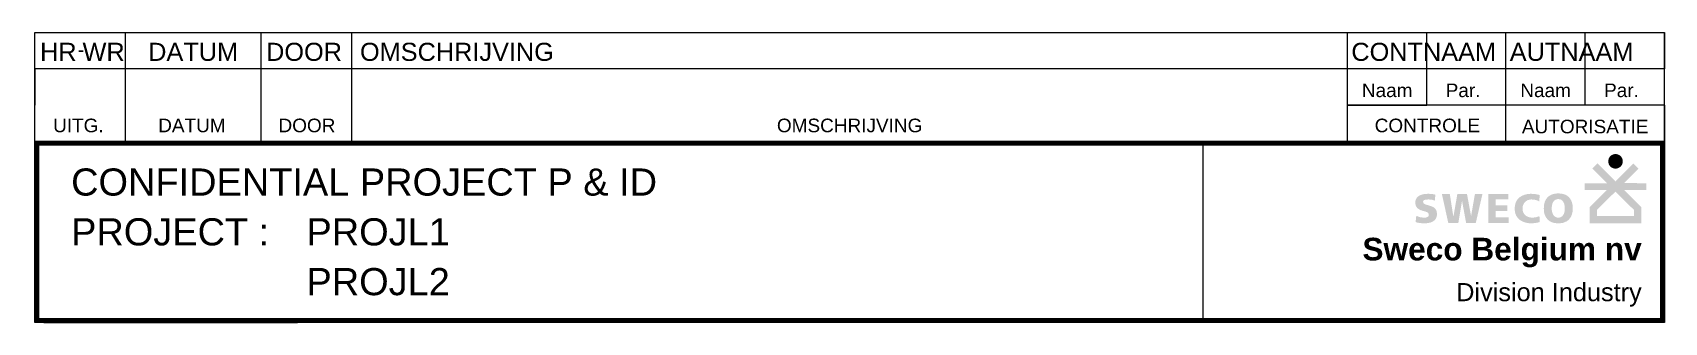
# Model space of a CAD drawing. Header units: millimetres. Extents: x -180 to 0, y 0 to 32.
import ezdxf
from ezdxf.enums import TextEntityAlignment as Align

# ---------------------------------------------------------------- set-up
doc = ezdxf.new("R2010")
doc.units = ezdxf.units.MM
doc.layers.add('TITEL', color=7, linetype='Continuous')
doc.styles.add('GMI_TITEL', font='arial.ttf')

# ---------------------------------------------------------------- blocks, each defined once
blk = doc.blocks.new('A$C16DB41C4')
for color, points in [(256, [(24.93, 8.92), (24.91, 8.89), (24.87, 8.82), (24.86, 8.78), (24.84, 8.71), (24.83, 8.67), (24.82, 8.63), (24.81, 8.59), (24.81, 8.55), (24.81, 8.51), (24.81, 8.42), (24.82, 8.38), (24.83, 8.35), (24.84, 8.31), (24.86, 8.23), (24.87, 8.19), (24.89, 8.16), (24.91, 8.12), (24.95, 8.05), (24.99, 7.99), (25.04, 7.94), (25.07, 7.91), (25.1, 7.89), (25.13, 7.86), (25.16, 7.84), (25.2, 7.82), (25.23, 7.8), (25.27, 7.78), (25.3, 7.77), (25.34, 7.75), (25.41, 7.73), (25.45, 7.72), (25.53, 7.7), (25.57, 7.7), (25.65, 7.7), (25.7, 7.7), (25.78, 7.72), (25.81, 7.73), (25.89, 7.75), (25.98, 7.79), (26, 7.8), (26.03, 7.82), (26.06, 7.84), (26.13, 7.89), (26.15, 7.91), (26.21, 7.97), (26.23, 7.99), (26.28, 8.06), (26.3, 8.09), (26.34, 8.17), (26.38, 8.25), (26.39, 8.31), (26.4, 8.35), (26.41, 8.38), (26.41, 8.42), (26.42, 8.47), (26.42, 8.55), (26.41, 8.59), (26.41, 8.63), (26.39, 8.71), (26.37, 8.78), (26.35, 8.82), (26.34, 8.85), (26.32, 8.89), (26.3, 8.92), (26.28, 8.95), (26.26, 8.99), (26.23, 9.02), (26.21, 9.05), (26.18, 9.07), (26.13, 9.13), (26.06, 9.17), (26.03, 9.19), (26, 9.21), (25.93, 9.25), (25.85, 9.27), (25.78, 9.29), (25.74, 9.3), (25.7, 9.31), (25.65, 9.31), (25.57, 9.31), (25.49, 9.3), (25.45, 9.29), (25.41, 9.28), (25.37, 9.27), (25.34, 9.26), (25.3, 9.25), (25.23, 9.21), (25.2, 9.19), (25.16, 9.17), (25.13, 9.15), (25.1, 9.13), (25.04, 9.07), (24.99, 9.02), (24.97, 8.99), (24.95, 8.95)]), (7, [(4.47, 4.88), (4.41, 4.88), (4.29, 4.85), (4.17, 4.81), (4.12, 4.79), (4.01, 4.75), (3.96, 4.72), (3.91, 4.69), (3.86, 4.66), (3.82, 4.63), (3.77, 4.59), (3.73, 4.55), (3.66, 4.47), (3.63, 4.42), (3.6, 4.37), (3.57, 4.32), (3.55, 4.27), (3.53, 4.21), (3.52, 4.15), (3.51, 4.09), (3.5, 4.02), (3.5, 3.95), (3.5, 3.85), (3.52, 3.75), (3.54, 3.66), (3.56, 3.59), (3.6, 3.52), (3.64, 3.45), (3.68, 3.39), (3.73, 3.34), (3.79, 3.29), (3.84, 3.25), (3.91, 3.21), (3.97, 3.17), (4.04, 3.14), (4.11, 3.11), (4.18, 3.09), (4.24, 3.07), (4.38, 3.02), (4.58, 2.97), (4.64, 2.94), (4.73, 2.91), (4.84, 2.86), (4.94, 2.77), (4.98, 2.68), (4.99, 2.56), (4.98, 2.52), (4.97, 2.47), (4.9, 2.39), (4.81, 2.34), (4.72, 2.31), (4.62, 2.29), (4.52, 2.29), (4.47, 2.29), (4.37, 2.29), (4.28, 2.3), (4.22, 2.31), (4.16, 2.31), (4.06, 2.33), (3.93, 2.37), (3.73, 2.44), (3.61, 2.49), (3.53, 1.8), (3.59, 1.78), (3.64, 1.77), (3.7, 1.75), (3.76, 1.74), (3.88, 1.71), (3.94, 1.7), (4, 1.69), (4.12, 1.68), (4.25, 1.67), (4.36, 1.66), (4.47, 1.66), (4.61, 1.66), (4.74, 1.67), (4.8, 1.68), (4.94, 1.7), (5, 1.71), (5.06, 1.72), (5.12, 1.74), (5.18, 1.75), (5.29, 1.79), (5.4, 1.84), (5.45, 1.87), (5.5, 1.9), (5.55, 1.94), (5.59, 1.97), (5.67, 2.05), (5.71, 2.09), (5.77, 2.19), (5.82, 2.3), (5.84, 2.36), (5.86, 2.42), (5.87, 2.48), (5.88, 2.55), (5.89, 2.63), (5.89, 2.7), (5.88, 2.8), (5.87, 2.9), (5.85, 2.99), (5.82, 3.07), (5.79, 3.14), (5.75, 3.2), (5.7, 3.26), (5.65, 3.32), (5.6, 3.37), (5.54, 3.41), (5.47, 3.45), (5.41, 3.48), (5.34, 3.52), (5.27, 3.54), (5.2, 3.57), (5.13, 3.59), (4.98, 3.64), (4.85, 3.68), (4.78, 3.69), (4.67, 3.73), (4.61, 3.76), (4.52, 3.79), (4.42, 3.86), (4.37, 3.95), (4.36, 4.06), (4.38, 4.11), (4.4, 4.15), (4.47, 4.22), (4.55, 4.25), (4.69, 4.29), (4.77, 4.29), (4.87, 4.29), (4.96, 4.3), (5.04, 4.29), (5.2, 4.28), (5.31, 4.27), (5.46, 4.23), (5.54, 4.2), (5.65, 4.16), (5.72, 4.82), (5.63, 4.84), (5.53, 4.86), (5.43, 4.88), (5.33, 4.89), (5.22, 4.9), (5.11, 4.91), (5, 4.92), (4.88, 4.92), (4.77, 4.91), (4.65, 4.91), (4.53, 4.89)]), (7, [(7.69, 2.46), (7.31, 4.88), (6.44, 4.88), (7.14, 1.7), (8.25, 1.7), (8.66, 4.16), (9.11, 1.7), (10.18, 1.7), (10.91, 4.88), (10.08, 4.88), (9.66, 2.46), (9.21, 4.88), (8.14, 4.88), (7.72, 2.46)]), (7, [(13.82, 1.7), (13.82, 2.32), (12.37, 2.32), (12.37, 3.01), (13.68, 3.01), (13.68, 3.64), (12.37, 3.64), (12.37, 4.3), (13.79, 4.3), (13.79, 4.88), (11.57, 4.88), (11.57, 1.7)]), (7, [(16.15, 1.67), (16.23, 1.66), (16.39, 1.66), (16.46, 1.67), (16.53, 1.67), (16.6, 1.68), (16.73, 1.69), (16.85, 1.71), (16.96, 1.73), (17.06, 1.75), (17.16, 1.78), (17.25, 1.8), (17.21, 2.46), (17.12, 2.42), (17.03, 2.39), (16.87, 2.34), (16.73, 2.31), (16.6, 2.3), (16.52, 2.29), (16.47, 2.29), (16.42, 2.29), (16.33, 2.29), (16.25, 2.3), (16.19, 2.31), (16.12, 2.32), (16.04, 2.34), (15.99, 2.36), (15.91, 2.39), (15.85, 2.42), (15.8, 2.44), (15.72, 2.49), (15.68, 2.52), (15.62, 2.58), (15.54, 2.67), (15.46, 2.79), (15.41, 2.91), (15.37, 3.03), (15.36, 3.12), (15.35, 3.18), (15.34, 3.23), (15.34, 3.29), (15.34, 3.37), (15.36, 3.48), (15.37, 3.55), (15.39, 3.6), (15.42, 3.71), (15.46, 3.78), (15.48, 3.83), (15.51, 3.87), (15.54, 3.92), (15.6, 3.99), (15.66, 4.05), (15.71, 4.09), (15.77, 4.13), (15.81, 4.16), (15.85, 4.18), (15.92, 4.22), (15.99, 4.24), (16.04, 4.25), (16.15, 4.28), (16.31, 4.3), (16.4, 4.29), (16.53, 4.29), (16.61, 4.27), (16.71, 4.26), (16.81, 4.23), (16.87, 4.21), (16.92, 4.2), (16.97, 4.18), (17.02, 4.16), (17.08, 4.14), (17.13, 4.11), (17.18, 4.09), (17.25, 4.78), (17.13, 4.81), (17.01, 4.83), (16.9, 4.86), (16.78, 4.88), (16.66, 4.89), (16.55, 4.91), (16.43, 4.91), (16.31, 4.92), (16.22, 4.92), (16.12, 4.91), (16.03, 4.9), (15.94, 4.89), (15.85, 4.88), (15.76, 4.86), (15.67, 4.84), (15.59, 4.82), (15.51, 4.79), (15.43, 4.76), (15.35, 4.73), (15.28, 4.7), (15.21, 4.66), (15.14, 4.61), (15.07, 4.57), (15.01, 4.52), (14.95, 4.47), (14.89, 4.41), (14.83, 4.35), (14.74, 4.23), (14.7, 4.16), (14.66, 4.09), (14.62, 4.01), (14.59, 3.93), (14.56, 3.85), (14.54, 3.77), (14.52, 3.68), (14.5, 3.59), (14.49, 3.49), (14.48, 3.39), (14.48, 3.29), (14.48, 3.18), (14.49, 3.07), (14.5, 2.97), (14.52, 2.87), (14.54, 2.78), (14.57, 2.69), (14.61, 2.6), (14.64, 2.52), (14.68, 2.45), (14.73, 2.38), (14.78, 2.31), (14.83, 2.24), (14.89, 2.18), (14.95, 2.13), (15.01, 2.07), (15.07, 2.02), (15.14, 1.98), (15.21, 1.93), (15.28, 1.9), (15.35, 1.86), (15.43, 1.83), (15.5, 1.8), (15.58, 1.77), (15.66, 1.75), (15.74, 1.73), (15.82, 1.71), (15.91, 1.7), (15.99, 1.68), (16.07, 1.67)])]:
    blk.add_hatch(color=color).paths.add_polyline_path(points)
h = blk.add_hatch(color=7)
h.paths.add_polyline_path([(22.77, 3.47), (22.77, 1.66), (28.45, 1.66), (28.45, 3.47), (26.55, 5.35), (29.02, 5.35), (29.02, 6.09), (26.55, 6.1), (28.15, 7.7), (27.57, 8.26), (25.6, 6.29), (23.62, 8.29), (23.05, 7.72), (24.68, 6.09), (22.21, 6.09), (22.21, 5.35), (24.67, 5.35)])
h.paths.add_polyline_path([(23.57, 2.47), (23.57, 3.14), (25.6, 5.16), (27.65, 3.14), (27.65, 2.47)], flags=16)
h = blk.add_hatch(color=7)
h.paths.add_polyline_path([(19.29, 1.66), (19.39, 1.66), (19.48, 1.66), (19.57, 1.68), (19.66, 1.69), (19.75, 1.7), (19.83, 1.72), (19.91, 1.75), (19.98, 1.77), (20.12, 1.84), (20.19, 1.87), (20.26, 1.91), (20.32, 1.96), (20.38, 2), (20.48, 2.1), (20.53, 2.16), (20.58, 2.22), (20.62, 2.28), (20.66, 2.34), (20.7, 2.41), (20.73, 2.48), (20.76, 2.55), (20.79, 2.62), (20.81, 2.7), (20.83, 2.78), (20.85, 2.86), (20.87, 2.95), (20.88, 3.03), (20.89, 3.12), (20.89, 3.21), (20.89, 3.31), (20.89, 3.4), (20.89, 3.5), (20.88, 3.58), (20.87, 3.67), (20.85, 3.76), (20.83, 3.84), (20.81, 3.92), (20.79, 4), (20.76, 4.07), (20.73, 4.15), (20.7, 4.21), (20.66, 4.28), (20.62, 4.35), (20.58, 4.4), (20.54, 4.46), (20.49, 4.52), (20.44, 4.57), (20.38, 4.62), (20.32, 4.66), (20.26, 4.71), (20.2, 4.75), (20.06, 4.82), (19.99, 4.84), (19.91, 4.87), (19.83, 4.89), (19.75, 4.91), (19.66, 4.93), (19.58, 4.94), (19.48, 4.95), (19.39, 4.96), (19.29, 4.96), (19.2, 4.96), (19.1, 4.95), (19.01, 4.94), (18.92, 4.93), (18.84, 4.91), (18.75, 4.89), (18.68, 4.87), (18.6, 4.84), (18.53, 4.82), (18.46, 4.78), (18.39, 4.75), (18.32, 4.71), (18.26, 4.66), (18.2, 4.62), (18.15, 4.57), (18.05, 4.46), (18, 4.4), (17.96, 4.35), (17.92, 4.28), (17.89, 4.21), (17.85, 4.15), (17.82, 4.07), (17.79, 4), (17.77, 3.92), (17.75, 3.84), (17.73, 3.76), (17.72, 3.67), (17.71, 3.58), (17.7, 3.5), (17.7, 3.4), (17.69, 3.31), (17.7, 3.21), (17.7, 3.12), (17.71, 3.03), (17.72, 2.95), (17.73, 2.86), (17.75, 2.78), (17.77, 2.7), (17.79, 2.62), (17.82, 2.55), (17.85, 2.48), (17.89, 2.41), (17.92, 2.34), (17.96, 2.28), (18.01, 2.22), (18.05, 2.16), (18.1, 2.1), (18.15, 2.05), (18.21, 2), (18.27, 1.96), (18.33, 1.91), (18.39, 1.87), (18.46, 1.84), (18.53, 1.8), (18.6, 1.77), (18.68, 1.75), (18.76, 1.72), (18.84, 1.7), (18.93, 1.69), (19.01, 1.68), (19.1, 1.66), (19.2, 1.66)])
h.paths.add_polyline_path([(19.29, 2.29), (19.2, 2.29), (19.16, 2.3), (19.09, 2.32), (19.03, 2.34), (18.99, 2.36), (18.89, 2.43), (18.84, 2.47), (18.79, 2.52), (18.76, 2.57), (18.74, 2.6), (18.72, 2.64), (18.68, 2.71), (18.66, 2.76), (18.64, 2.82), (18.62, 2.88), (18.61, 2.93), (18.59, 3.03), (18.57, 3.18), (18.57, 3.31), (18.57, 3.41), (18.59, 3.57), (18.61, 3.69), (18.64, 3.8), (18.66, 3.88), (18.68, 3.92), (18.7, 3.95), (18.72, 3.99), (18.74, 4.04), (18.8, 4.11), (18.87, 4.18), (18.98, 4.26), (19.1, 4.3), (19.21, 4.33), (19.29, 4.33), (19.34, 4.33), (19.38, 4.32), (19.48, 4.31), (19.57, 4.28), (19.67, 4.22), (19.72, 4.18), (19.76, 4.15), (19.8, 4.09), (19.84, 4.04), (19.87, 3.99), (19.91, 3.91), (19.94, 3.83), (19.95, 3.78), (19.97, 3.7), (20, 3.54), (20.01, 3.34), (20.01, 3.14), (19.98, 2.95), (19.96, 2.88), (19.95, 2.83), (19.91, 2.71), (19.87, 2.64), (19.84, 2.59), (19.77, 2.49), (19.68, 2.41), (19.6, 2.36), (19.55, 2.34), (19.5, 2.32), (19.39, 2.29), (19.34, 2.29)], flags=16)

msp = doc.modelspace()

# ---------------------------------------------------------------- linework, layer by layer
at = {"layer": 'TITEL', "transparency": 33554687}
for p, q in [((-180, 32), (0, 32)), ((-180, 24), (-180, 32)), ((-170, 20), (-170, 32)), ((-155, 20), (-155, 32)), ((-145, 20), (-145, 32)), ((-35, 20), (-35, 32)), ((-26.25, 24), (-26.25, 32)), ((-17.5, 20), (-17.5, 32)), ((-8.75, 24), (-8.75, 32)), ((0, 28), (0, 32)), ((0, 32), (0, 28)), ((0, 28), (-180, 28)), ((-180, 28), (-180, 24)), ((0, 20), (0, 28)), ((-180, 20), (-180, 24)), ((-17.5, 24), (-35, 24)), ((-35, 24), (-26.25, 24)), ((0, 24), (-17.5, 24)), ((0, 24), (0, 20)), ((-180, 20), (0, 20)), ((-51, 20), (-51, 0)), ((-179, 0), (-151, 0))]:
    msp.add_line(p, q, dxfattribs=at)
at = {"layer": 'TITEL', "transparency": 33554687, "const_width": 0.5}
msp.add_lwpolyline([(-180, 19.75), (-0.25, 19.75), (-0.25, 0.25), (-179.75, 0.25), (-179.75, 20)], dxfattribs=at)
at = {"layer": 'TITEL', "transparency": 33554687}
msp.add_lwpolyline([(-180, 20), (0, 20), (0, 0), (-180, 0)], close=True, dxfattribs=at)

# ---------------------------------------------------------------- block references
at = {"transparency": 33554687}
msp.add_blockref('A$C16DB41C4', (-31.01, 9.28), dxfattribs=at)

# ---------------------------------------------------------------- texts
at = {"layer": 'TITEL', "transparency": 33554687, "style": 'GMI_TITEL'}
for s, height, p in [('-', 1.5, (-175.24, 29.38)), ('Par.', 1.5, (-24.16, 24.88)), ('Par.', 1.5, (-6.66, 24.88)), ('UITG.', 1.5, (-177.99, 21)), ('DATUM', 1.5, (-166.38, 21)), ('DOOR', 1.5, (-153.09, 21)), ('CONTROLE', 1.5, (-32, 21)), ('CONFIDENTIAL PROJECT P & ID', 3, (-176, 14)), ('PROJECT :', 3, (-176, 8.5))]:
    msp.add_text(s, height=height, dxfattribs=at).set_placement(p)
for s, p in [('Naam', (-30.62, 24.88)), ('Naam', (-13.12, 24.88)), ('OMSCHRIJVING', (-90, 21)), ('AUTORISATIE', (-8.75, 20.88))]:
    msp.add_text(s, height=1.5, dxfattribs=at).set_placement(p, align=Align.CENTER)
at = {"layer": 'TITEL', "transparency": 33554687, "attachment_point": 3, "style": 'GMI_TITEL'}
for s, width, insert, char_height in [('\\pt35;{\\fArial|b1|i0|c0|p34;Sweco Belgium nv}', 33.3702, (-2.5, 9.34), 2.5), ('\\pt28;Division Industry', 25.1013, (-2.5, 4.34), 2)]:
    msp.add_mtext_dynamic_manual_height_columns(s, width=width, gutter_width=12.5, heights=[0], dxfattribs=dict(at, insert=insert, char_height=char_height))
at = {"layer": 'TITEL', "transparency": 33554687, "style": 'GMI_TITEL'}
for tag, text, p in [('HR', '0', (-177.41, 28.88)), ('WR', '0', (-172.41, 28.88)), ('DATUM', 'dd/mm/jj', (-162.52, 28.88))]:
    msp.add_attdef(tag, text=text, height=2, dxfattribs=at).set_placement(p, align=Align.CENTER)
for tag, p, height in [('DOOR', (-154.46, 28.88), 2), ('OMSCHRIJVING', (-144.09, 28.88), 2), ('CONTNAAM', (-34.58, 28.88), 2), ('AUTNAAM', (-17.08, 28.88), 2), ('PROJL1', (-150, 8.5), 3), ('PROJL2', (-150, 3), 3)]:
    msp.add_attdef(tag, p, '', height=height, dxfattribs=at)

doc.saveas('drawing.dxf')
